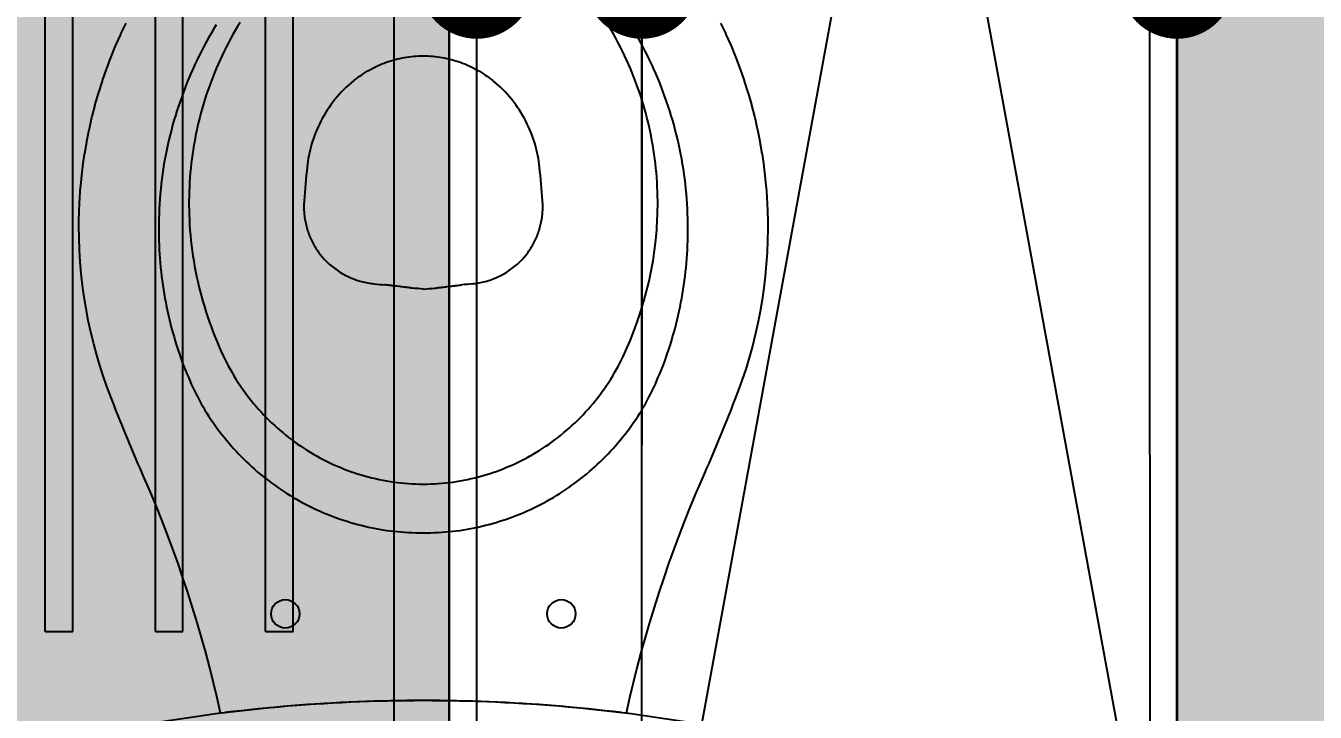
# Model space of a CAD drawing. Header units: metres. Extents: x -41 to 570, y -54 to 184.
# Drawn here: x -15.577 to -14.875, y 47.875 to 48.248 of the extents above; entities that cross this region are included whole.
import ezdxf
from ezdxf.xclip import XClip

# ---------------------------------------------------------------- set-up
doc = ezdxf.new("R2010")
doc.units = ezdxf.units.M
doc.header["$XCLIPFRAME"] = 0
doc.linetypes.add('PUC$0$DASHEDX2', pattern=[1.5, 1, -0.5])
for name, color, linetype in [('4', 2, 'Continuous'), ('ARQ-DIM', 2, 'Continuous'), ('PUC$0$ARQ-ALV ACAB', 4, 'Continuous'), ('PUC$0$ARQ-ALV OSSO', 5, 'Continuous'), ('PUC$0$ARQ-AUX1', 1, 'Continuous'), ('PUC$0$ARQ-HID', 7, 'Continuous'), ('PUC$0$ARQ-PRJ', 7, 'PUC$0$DASHEDX2')]:
    doc.layers.add(name, color=color, linetype=linetype)
doc.layers.add('PUC$0$ARQ-FORRO', color=9, linetype='Continuous', lineweight=5)
doc.styles.add('Adesa', font='ARIALN.TTF')
doc.dimstyles.new('ADESA 1-0050', dxfattribs={"dimtxt": 0.1, "dimasz": 0.1, "dimexe": 0.05, "dimexo": 0.05, "dimgap": 0.03, "dimtad": 1, "dimdec": 1, "dimlfac": 100, "dimzin": 12, "dimtxsty": 'Adesa', "dimblk": 'DOTSMALL', "dimcen": 1, "dimdle": 0.05, "dimclrd": 1, "dimclre": 1, "dimclrt": 256, "dimazin": 3, "dimtm": 1e-09, "dimtfac": 1, "dimtdec": 1, "dimtmove": 1, "dimatfit": 0, "dimldrblk": 'DOTSMALL', "dimfxl": 0.8, "dimtvp": 2, "dimtolj": 1, "dimtzin": 0, "dimarcsym": 0})

# ---------------------------------------------------------------- blocks, each defined once
blk = doc.blocks.new('PUC$0$ARQ-HID-BACIA CX')
for points in [[(-0.16803, -0.10791), (-0.16857, -0.10344), (-0.16909, -0.09896), (-0.16958, -0.09448), (-0.17005, -0.09), (-0.1705, -0.08551), (-0.17092, -0.08102), (-0.17132, -0.07653), (-0.1717, -0.07204), (-0.17206, -0.06755), (-0.17239, -0.06305), (-0.1727, -0.05856), (-0.17299, -0.05406), (-0.17325, -0.04956), (-0.17349, -0.04506), (-0.17371, -0.04055), (-0.17391, -0.03605), (-0.17408, -0.03155), (-0.17423, -0.02704), (-0.17436, -0.02254), (-0.17446, -0.01803), (-0.17453, -0.01352), (-0.17458, -0.00901), (-0.17462, -0.00451), (-0.17464, 0), (-0.17462, 0.00451), (-0.17458, 0.00901), (-0.17453, 0.01352), (-0.17446, 0.01803), (-0.17436, 0.02254), (-0.17423, 0.02704), (-0.17408, 0.03155), (-0.17391, 0.03605), (-0.17371, 0.04055), (-0.17349, 0.04506), (-0.17325, 0.04956), (-0.17299, 0.05406), (-0.1727, 0.05856), (-0.17239, 0.06305), (-0.17206, 0.06755), (-0.1717, 0.07204), (-0.17132, 0.07653), (-0.17092, 0.08102), (-0.1705, 0.08551), (-0.17005, 0.09), (-0.16958, 0.09448), (-0.16909, 0.09896), (-0.16857, 0.10344), (-0.16803, 0.10791)], [(-0.54242, 0.1128), (-0.5401, 0.11421), (-0.53775, 0.11558), (-0.5354, 0.11692), (-0.53302, 0.11824), (-0.53063, 0.11952), (-0.52822, 0.12077), (-0.5258, 0.122), (-0.52336, 0.12319), (-0.52091, 0.12435), (-0.51844, 0.12547), (-0.51596, 0.12657), (-0.51346, 0.12763), (-0.51095, 0.12867), (-0.50843, 0.12967), (-0.50589, 0.13064), (-0.50334, 0.13157), (-0.50078, 0.13247), (-0.49821, 0.13334), (-0.49563, 0.13418), (-0.49304, 0.13498), (-0.49043, 0.13575), (-0.48782, 0.13649), (-0.4852, 0.13719), (-0.48257, 0.13786), (-0.47993, 0.13849), (-0.47728, 0.1391), (-0.47463, 0.13967), (-0.47197, 0.14021), (-0.4693, 0.14071), (-0.46663, 0.14119), (-0.46395, 0.14162), (-0.46126, 0.14202), (-0.45857, 0.14238), (-0.45588, 0.1427), (-0.45318, 0.14297), (-0.45047, 0.14321), (-0.44777, 0.14341), (-0.44506, 0.14359), (-0.44235, 0.14375), (-0.43964, 0.14389), (-0.43693, 0.14403), (-0.43451, 0.14406), (-0.4321, 0.14408), (-0.42969, 0.14408), (-0.42728, 0.14405), (-0.42487, 0.14399), (-0.42246, 0.1439), (-0.42005, 0.14378), (-0.41764, 0.14364), (-0.41523, 0.14347), (-0.41283, 0.14327), (-0.41042, 0.14304), (-0.40803, 0.14279), (-0.40563, 0.14251), (-0.40324, 0.1422), (-0.40085, 0.14186), (-0.39846, 0.1415), (-0.39608, 0.14111), (-0.3937, 0.14069), (-0.39133, 0.14025), (-0.38897, 0.13978), (-0.38661, 0.13928), (-0.38425, 0.13876), (-0.3819, 0.13821), (-0.37956, 0.13763), (-0.37722, 0.13702), (-0.37489, 0.13639), (-0.37257, 0.13573), (-0.37026, 0.13505), (-0.36795, 0.13434), (-0.36565, 0.13361), (-0.36336, 0.13284), (-0.36109, 0.13205), (-0.35882, 0.13123), (-0.35656, 0.13038), (-0.3543, 0.12953), (-0.35246, 0.12874), (-0.35062, 0.12794), (-0.34878, 0.12713), (-0.34695, 0.12631), (-0.34512, 0.12547), (-0.34331, 0.12462), (-0.34151, 0.12374), (-0.33972, 0.12283), (-0.33794, 0.12189), (-0.33619, 0.12092), (-0.33445, 0.11992), (-0.33272, 0.11889), (-0.33102, 0.11783), (-0.32933, 0.11675), (-0.32765, 0.11564), (-0.32599, 0.11451), (-0.32435, 0.11335), (-0.32273, 0.11217), (-0.32112, 0.11097), (-0.31952, 0.10975), (-0.31795, 0.10851), (-0.31639, 0.10724), (-0.31485, 0.10595), (-0.31333, 0.10464), (-0.31183, 0.10331), (-0.31035, 0.10196), (-0.30888, 0.10058), (-0.30744, 0.09918), (-0.30602, 0.09777), (-0.30462, 0.09633), (-0.30324, 0.09487), (-0.30188, 0.09339), (-0.30055, 0.09189), (-0.29923, 0.09038), (-0.29794, 0.08884), (-0.29667, 0.08729), (-0.29542, 0.08572), (-0.29419, 0.08413), (-0.29299, 0.08252), (-0.29181, 0.08089), (-0.29065, 0.07925), (-0.28952, 0.07759), (-0.28841, 0.07592), (-0.28733, 0.07423), (-0.28627, 0.07252), (-0.28523, 0.0708), (-0.28423, 0.06907), (-0.28324, 0.06732), (-0.28228, 0.06555), (-0.28135, 0.06378), (-0.28044, 0.06199), (-0.27956, 0.06018), (-0.2787, 0.05837), (-0.27787, 0.05654), (-0.27707, 0.0547), (-0.27629, 0.05285), (-0.27554, 0.05098), (-0.27482, 0.04911), (-0.27413, 0.04723), (-0.27346, 0.04533), (-0.27282, 0.04343), (-0.27221, 0.04152), (-0.27163, 0.0396), (-0.27107, 0.03767), (-0.27054, 0.03573), (-0.27003, 0.03379), (-0.26955, 0.03184), (-0.2691, 0.02988), (-0.26868, 0.02792), (-0.26828, 0.02595), (-0.26792, 0.02398), (-0.26759, 0.02199), (-0.26729, 0.02001), (-0.26702, 0.01802), (-0.2668, 0.01603), (-0.2666, 0.01403), (-0.26644, 0.01203), (-0.2663, 0.01003), (-0.26619, 0.00802), (-0.26609, 0.00602), (-0.26601, 0.00401), (-0.26593, 0.00201), (-0.26586, 0), (-0.26593, -0.00201), (-0.26601, -0.00401), (-0.26609, -0.00602), (-0.26619, -0.00802), (-0.2663, -0.01003), (-0.26644, -0.01203), (-0.2666, -0.01403), (-0.2668, -0.01603), (-0.26702, -0.01802), (-0.26729, -0.02001), (-0.26759, -0.02199), (-0.26792, -0.02398), (-0.26828, -0.02595), (-0.26868, -0.02792), (-0.2691, -0.02988), (-0.26955, -0.03184), (-0.27003, -0.03379), (-0.27054, -0.03573), (-0.27107, -0.03767), (-0.27163, -0.0396), (-0.27221, -0.04152), (-0.27282, -0.04343), (-0.27346, -0.04533), (-0.27413, -0.04723), (-0.27482, -0.04911), (-0.27554, -0.05098), (-0.27629, -0.05285), (-0.27707, -0.0547), (-0.27787, -0.05654), (-0.2787, -0.05837), (-0.27956, -0.06018), (-0.28044, -0.06199), (-0.28135, -0.06378), (-0.28228, -0.06555), (-0.28324, -0.06732), (-0.28423, -0.06907), (-0.28523, -0.0708), (-0.28627, -0.07252), (-0.28733, -0.07423), (-0.28841, -0.07592), (-0.28952, -0.07759), (-0.29065, -0.07925), (-0.29181, -0.08089), (-0.29299, -0.08252), (-0.29419, -0.08413), (-0.29542, -0.08572), (-0.29667, -0.08729), (-0.29794, -0.08884), (-0.29923, -0.09038), (-0.30055, -0.09189), (-0.30188, -0.09339), (-0.30324, -0.09487), (-0.30462, -0.09633), (-0.30602, -0.09777), (-0.30744, -0.09918), (-0.30888, -0.10058), (-0.31035, -0.10196), (-0.31183, -0.10331), (-0.31333, -0.10464), (-0.31485, -0.10595), (-0.31639, -0.10724), (-0.31795, -0.10851), (-0.31952, -0.10975), (-0.32112, -0.11097), (-0.32273, -0.11217), (-0.32435, -0.11335), (-0.32599, -0.11451), (-0.32765, -0.11564), (-0.32933, -0.11675), (-0.33102, -0.11783), (-0.33272, -0.11889), (-0.33445, -0.11992), (-0.33619, -0.12092), (-0.33794, -0.12189), (-0.33972, -0.12283), (-0.34151, -0.12374), (-0.34331, -0.12462), (-0.34512, -0.12547), (-0.34695, -0.12631), (-0.34878, -0.12713), (-0.35062, -0.12794), (-0.35246, -0.12874), (-0.3543, -0.12953), (-0.35656, -0.13038), (-0.35882, -0.13123), (-0.36109, -0.13205), (-0.36336, -0.13284), (-0.36565, -0.13361), (-0.36795, -0.13434), (-0.37026, -0.13505), (-0.37257, -0.13573), (-0.37489, -0.13639), (-0.37722, -0.13702), (-0.37956, -0.13763), (-0.3819, -0.13821), (-0.38425, -0.13876), (-0.38661, -0.13928), (-0.38897, -0.13978), (-0.39133, -0.14025), (-0.3937, -0.14069), (-0.39608, -0.14111), (-0.39846, -0.1415), (-0.40085, -0.14186), (-0.40324, -0.1422), (-0.40563, -0.14251), (-0.40803, -0.14279), (-0.41042, -0.14304), (-0.41283, -0.14327), (-0.41523, -0.14347), (-0.41764, -0.14364), (-0.42005, -0.14378), (-0.42246, -0.1439), (-0.42487, -0.14399), (-0.42728, -0.14405), (-0.42969, -0.14408), (-0.4321, -0.14408), (-0.43451, -0.14406), (-0.43693, -0.14403), (-0.43964, -0.14389), (-0.44235, -0.14375), (-0.44506, -0.14359), (-0.44777, -0.14341), (-0.45047, -0.14321), (-0.45318, -0.14297), (-0.45588, -0.1427), (-0.45857, -0.14238), (-0.46126, -0.14202), (-0.46395, -0.14162), (-0.46663, -0.14119), (-0.4693, -0.14071), (-0.47197, -0.14021), (-0.47463, -0.13967), (-0.47728, -0.1391), (-0.47993, -0.13849), (-0.48257, -0.13786), (-0.4852, -0.13719), (-0.48782, -0.13649), (-0.49043, -0.13575), (-0.49304, -0.13498), (-0.49563, -0.13418), (-0.49821, -0.13334), (-0.50078, -0.13247), (-0.50334, -0.13157), (-0.50589, -0.13064), (-0.50843, -0.12967), (-0.51095, -0.12867), (-0.51346, -0.12763), (-0.51596, -0.12657), (-0.51844, -0.12547), (-0.52091, -0.12435), (-0.52336, -0.12319), (-0.5258, -0.122), (-0.52822, -0.12077), (-0.53063, -0.11952), (-0.53302, -0.11824), (-0.5354, -0.11692), (-0.53775, -0.11558), (-0.5401, -0.11421), (-0.54242, -0.1128)], [(-0.54385, 0.09978), (-0.54165, 0.10112), (-0.53943, 0.10242), (-0.53719, 0.10369), (-0.53493, 0.10493), (-0.53266, 0.10615), (-0.53038, 0.10732), (-0.52808, 0.10847), (-0.52576, 0.10959), (-0.52343, 0.11067), (-0.52108, 0.11172), (-0.51872, 0.11274), (-0.51635, 0.11372), (-0.51397, 0.11467), (-0.51157, 0.11559), (-0.50917, 0.11648), (-0.50675, 0.11733), (-0.50432, 0.11815), (-0.50188, 0.11893), (-0.49943, 0.11968), (-0.49697, 0.1204), (-0.49451, 0.12109), (-0.49203, 0.12174), (-0.48955, 0.12235), (-0.48706, 0.12293), (-0.48456, 0.12348), (-0.48206, 0.12399), (-0.47955, 0.12447), (-0.47704, 0.12492), (-0.47452, 0.12533), (-0.472, 0.12571), (-0.46947, 0.12605), (-0.46694, 0.12636), (-0.46441, 0.12663), (-0.46187, 0.12687), (-0.45934, 0.12707), (-0.4568, 0.12725), (-0.45426, 0.12738), (-0.45172, 0.12749), (-0.44918, 0.12756), (-0.44664, 0.12759), (-0.44411, 0.12759), (-0.44157, 0.12756), (-0.43904, 0.12749), (-0.4365, 0.12739), (-0.43356, 0.12724), (-0.43075, 0.12704), (-0.42795, 0.12681), (-0.42515, 0.12654), (-0.42234, 0.12622), (-0.41954, 0.12586), (-0.41675, 0.12546), (-0.41396, 0.12502), (-0.41117, 0.12454), (-0.40838, 0.12402), (-0.40561, 0.12346), (-0.40283, 0.12285), (-0.40007, 0.12221), (-0.39731, 0.12152), (-0.39456, 0.1208), (-0.39182, 0.12003), (-0.38908, 0.11922), (-0.38636, 0.11838), (-0.38364, 0.11749), (-0.38094, 0.11656), (-0.37824, 0.1156), (-0.37556, 0.11459), (-0.37289, 0.11354), (-0.37023, 0.11246), (-0.36759, 0.11133), (-0.36496, 0.11017), (-0.36234, 0.10897), (-0.36048, 0.10807), (-0.35863, 0.10713), (-0.3568, 0.10617), (-0.35499, 0.10518), (-0.35319, 0.10416), (-0.35142, 0.10311), (-0.34966, 0.10203), (-0.34792, 0.10092), (-0.34621, 0.09978), (-0.34451, 0.09862), (-0.34284, 0.09743), (-0.34118, 0.09621), (-0.33955, 0.09496), (-0.33794, 0.09369), (-0.33635, 0.09239), (-0.33479, 0.09107), (-0.33324, 0.08972), (-0.33173, 0.08834), (-0.33023, 0.08694), (-0.32876, 0.08552), (-0.32732, 0.08408), (-0.32589, 0.08261), (-0.3245, 0.08112), (-0.32313, 0.0796), (-0.32179, 0.07807), (-0.32047, 0.07651), (-0.31918, 0.07493), (-0.31792, 0.07333), (-0.31668, 0.07172), (-0.31547, 0.07008), (-0.31429, 0.06842), (-0.31314, 0.06674), (-0.31201, 0.06505), (-0.31092, 0.06334), (-0.30985, 0.06161), (-0.30881, 0.05986), (-0.3078, 0.0581), (-0.30683, 0.05632), (-0.30588, 0.05453), (-0.30496, 0.05272), (-0.30407, 0.05089), (-0.30322, 0.04906), (-0.30239, 0.0472), (-0.3016, 0.04534), (-0.30083, 0.04346), (-0.3001, 0.04157), (-0.2994, 0.03967), (-0.29874, 0.03776), (-0.2981, 0.03583), (-0.2975, 0.0339), (-0.29693, 0.03196), (-0.2964, 0.03001), (-0.29589, 0.02805), (-0.29542, 0.02608), (-0.29499, 0.0241), (-0.29459, 0.02212), (-0.29422, 0.02013), (-0.29389, 0.01813), (-0.29359, 0.01613), (-0.29332, 0.01413), (-0.29309, 0.01212), (-0.2929, 0.0101), (-0.29274, 0.00808), (-0.29261, 0.00607), (-0.29252, 0.00404), (-0.29247, 0.00202), (-0.29245, 0), (-0.29247, -0.00202), (-0.29252, -0.00404), (-0.29261, -0.00607), (-0.29274, -0.00808), (-0.2929, -0.0101), (-0.29309, -0.01212), (-0.29332, -0.01413), (-0.29359, -0.01613), (-0.29389, -0.01813), (-0.29422, -0.02013), (-0.29459, -0.02212), (-0.29499, -0.0241), (-0.29542, -0.02608), (-0.29589, -0.02805), (-0.2964, -0.03001), (-0.29693, -0.03196), (-0.2975, -0.0339), (-0.2981, -0.03583), (-0.29874, -0.03776), (-0.2994, -0.03967), (-0.3001, -0.04157), (-0.30083, -0.04346), (-0.3016, -0.04534), (-0.30239, -0.0472), (-0.30322, -0.04906), (-0.30407, -0.05089), (-0.30496, -0.05272), (-0.30588, -0.05453), (-0.30683, -0.05632), (-0.3078, -0.0581), (-0.30881, -0.05986), (-0.30985, -0.06161), (-0.31092, -0.06334), (-0.31201, -0.06505), (-0.31314, -0.06674), (-0.31429, -0.06842), (-0.31547, -0.07008), (-0.31668, -0.07172), (-0.31792, -0.07333), (-0.31918, -0.07493), (-0.32047, -0.07651), (-0.32179, -0.07807), (-0.32313, -0.0796), (-0.3245, -0.08112), (-0.32589, -0.08261), (-0.32732, -0.08408), (-0.32876, -0.08552), (-0.33023, -0.08694), (-0.33173, -0.08834), (-0.33324, -0.08972), (-0.33479, -0.09107), (-0.33635, -0.09239), (-0.33794, -0.09369), (-0.33955, -0.09496), (-0.34118, -0.09621), (-0.34284, -0.09743), (-0.34451, -0.09862), (-0.34621, -0.09978), (-0.34792, -0.10092), (-0.34966, -0.10203), (-0.35142, -0.10311), (-0.35319, -0.10416), (-0.35499, -0.10518), (-0.3568, -0.10617), (-0.35863, -0.10713), (-0.36048, -0.10807), (-0.36234, -0.10897), (-0.36513, -0.11024), (-0.3704, -0.11253), (-0.37573, -0.11465), (-0.3811, -0.11662), (-0.38652, -0.11843), (-0.39198, -0.12008), (-0.39747, -0.12156), (-0.40299, -0.12289), (-0.40854, -0.12405), (-0.4141, -0.12505), (-0.41969, -0.12588), (-0.42529, -0.12655), (-0.43089, -0.12705), (-0.4365, -0.12739), (-0.43904, -0.12749), (-0.44157, -0.12756), (-0.44411, -0.12759), (-0.44664, -0.12759), (-0.44918, -0.12756), (-0.45172, -0.12749), (-0.45426, -0.12738), (-0.4568, -0.12725), (-0.45934, -0.12707), (-0.46187, -0.12687), (-0.46441, -0.12663), (-0.46694, -0.12636), (-0.46947, -0.12605), (-0.472, -0.12571), (-0.47452, -0.12533), (-0.47704, -0.12492), (-0.47955, -0.12447), (-0.48206, -0.12399), (-0.48456, -0.12348), (-0.48706, -0.12293), (-0.48955, -0.12235), (-0.49203, -0.12174), (-0.49451, -0.12109), (-0.49697, -0.1204), (-0.49943, -0.11968), (-0.50188, -0.11893), (-0.50432, -0.11815), (-0.50675, -0.11733), (-0.50917, -0.11648), (-0.51157, -0.11559), (-0.51397, -0.11467), (-0.51635, -0.11372), (-0.51872, -0.11274), (-0.52108, -0.11172), (-0.52343, -0.11067), (-0.52576, -0.10959), (-0.52808, -0.10847), (-0.53038, -0.10732), (-0.53266, -0.10615), (-0.53493, -0.10493), (-0.53719, -0.10369), (-0.53943, -0.10242), (-0.54165, -0.10112), (-0.54385, -0.09978)], [(-0.5122, 0.03778), (-0.51298, 0.03678), (-0.51373, 0.03579), (-0.51446, 0.03478), (-0.51517, 0.03375), (-0.51587, 0.0327), (-0.51654, 0.03164), (-0.5172, 0.03055), (-0.51784, 0.02946), (-0.51845, 0.02834), (-0.51905, 0.02721), (-0.51962, 0.02606), (-0.52017, 0.02491), (-0.52069, 0.02373), (-0.52119, 0.02255), (-0.52167, 0.02135), (-0.52211, 0.02015), (-0.52254, 0.01893), (-0.52293, 0.01771), (-0.5233, 0.01647), (-0.52365, 0.01523), (-0.52396, 0.01399), (-0.52425, 0.01274), (-0.52452, 0.01148), (-0.52475, 0.01022), (-0.52496, 0.00895), (-0.52514, 0.00769), (-0.52529, 0.00642), (-0.52541, 0.00515), (-0.52551, 0.00387), (-0.52558, 0.0026), (-0.52562, 0.00132), (-0.52564, 0), (-0.52562, -0.00132), (-0.52558, -0.0026), (-0.52551, -0.00387), (-0.52541, -0.00515), (-0.52529, -0.00642), (-0.52514, -0.00769), (-0.52496, -0.00895), (-0.52475, -0.01022), (-0.52452, -0.01148), (-0.52425, -0.01274), (-0.52396, -0.01399), (-0.52365, -0.01523), (-0.5233, -0.01647), (-0.52293, -0.01771), (-0.52254, -0.01893), (-0.52211, -0.02015), (-0.52167, -0.02135), (-0.52119, -0.02255), (-0.52069, -0.02373), (-0.52017, -0.02491), (-0.51962, -0.02606), (-0.51905, -0.02721), (-0.51845, -0.02834), (-0.51784, -0.02946), (-0.5172, -0.03055), (-0.51654, -0.03164), (-0.51587, -0.0327), (-0.51517, -0.03375), (-0.51446, -0.03478), (-0.51373, -0.03579), (-0.51298, -0.03678), (-0.5122, -0.03778)]]:
    blk.add_lwpolyline(points)
at = {"ltscale": 0.000466036}
blk.add_lwpolyline([(-0.16053, -0.15692, -0.044623), (-0.17457, 0, -0.044623), (-0.16053, 0.15692)], format="xyb", dxfattribs=at)
for points in [[(-0.16776, 0.11042), (-0.17602, 0.11228), (-0.1842, 0.11422), (-0.19248, 0.1163), (-0.2008, 0.11849), (-0.20903, 0.12077), (-0.21715, 0.12313), (-0.22532, 0.12562), (-0.23351, 0.12822), (-0.24148, 0.13086), (-0.24931, 0.13356), (-0.25707, 0.13635), (-0.26479, 0.13922), (-0.27251, 0.14221), (-0.28026, 0.14532), (-0.28804, 0.14857), (-0.29584, 0.15194, 0.011149), (-0.33812, 0.16943), (-0.34416, 0.17175), (-0.35027, 0.17392), (-0.35642, 0.17593), (-0.36262, 0.17778), (-0.36886, 0.17948), (-0.37514, 0.18101), (-0.38146, 0.18239), (-0.38782, 0.1836), (-0.3942, 0.18465), (-0.40061, 0.18554), (-0.40704, 0.18627), (-0.4135, 0.18683), (-0.41997, 0.18723), (-0.42645, 0.18746), (-0.43294, 0.18753), (-0.43806, 0.18747), (-0.43843, 0.18746), (-0.44165, 0.18736), (-0.44488, 0.18723), (-0.44526, 0.18721), (-0.4517, 0.1868), (-0.45207, 0.18677), (-0.45528, 0.1865), (-0.4585, 0.18619), (-0.45888, 0.18615), (-0.46528, 0.1854), (-0.46566, 0.18535), (-0.47204, 0.18442), (-0.47243, 0.18436), (-0.47878, 0.18326), (-0.47915, 0.18319), (-0.48548, 0.18191), (-0.48586, 0.18183), (-0.49214, 0.18039), (-0.49251, 0.1803), (-0.49875, 0.17869), (-0.49913, 0.17858), (-0.50533, 0.1768), (-0.5057, 0.17669), (-0.51184, 0.17475), (-0.51221, 0.17462), (-0.5183, 0.17251), (-0.51866, 0.17238), (-0.5247, 0.1701), (-0.52506, 0.16996), (-0.53103, 0.16752), (-0.53138, 0.16737), (-0.5373, 0.16477), (-0.53764, 0.16461), (-0.54348, 0.16185)], [(-0.54348, -0.16185), (-0.53764, -0.16461), (-0.5373, -0.16477), (-0.53138, -0.16737), (-0.53103, -0.16752), (-0.52506, -0.16996), (-0.5247, -0.1701), (-0.51866, -0.17238), (-0.5183, -0.17251), (-0.51221, -0.17462), (-0.51184, -0.17475), (-0.5057, -0.17669), (-0.50533, -0.1768), (-0.49913, -0.17858), (-0.49875, -0.17869), (-0.49251, -0.1803), (-0.49214, -0.18039), (-0.48586, -0.18183), (-0.48548, -0.18191), (-0.47915, -0.18319), (-0.47878, -0.18326), (-0.47243, -0.18436), (-0.47204, -0.18442), (-0.46566, -0.18535), (-0.46528, -0.1854), (-0.45888, -0.18615), (-0.4585, -0.18619), (-0.45528, -0.1865), (-0.45207, -0.18677), (-0.4517, -0.1868), (-0.44526, -0.18721), (-0.44488, -0.18723), (-0.44165, -0.18736), (-0.43843, -0.18746), (-0.43806, -0.18747), (-0.43155, -0.18753), (-0.42506, -0.18742), (-0.41858, -0.18716), (-0.41211, -0.18672), (-0.40566, -0.18612), (-0.39923, -0.18536), (-0.39282, -0.18444), (-0.38645, -0.18335), (-0.3801, -0.18211), (-0.37379, -0.1807), (-0.36751, -0.17913), (-0.36128, -0.1774), (-0.35509, -0.17551), (-0.34895, -0.17347), (-0.34286, -0.17126), (-0.33812, -0.16942, 0.011149), (-0.29584, -0.15194), (-0.28804, -0.14857), (-0.28026, -0.14532), (-0.27251, -0.14221), (-0.26479, -0.13922), (-0.25707, -0.13635), (-0.24931, -0.13356), (-0.24148, -0.13086), (-0.23351, -0.12822), (-0.22532, -0.12562), (-0.21715, -0.12313), (-0.20903, -0.12077), (-0.2008, -0.11849), (-0.19248, -0.1163), (-0.1842, -0.11422), (-0.17602, -0.11228), (-0.16776, -0.11042)], [(-0.5122, 0.03777), (-0.51097, 0.03926), (-0.50976, 0.04065), (-0.50852, 0.042), (-0.50724, 0.04331), (-0.50593, 0.04458), (-0.50459, 0.04581), (-0.50323, 0.047), (-0.50184, 0.04815), (-0.50042, 0.04926), (-0.49898, 0.05033), (-0.49753, 0.05135), (-0.49605, 0.05233), (-0.49455, 0.05328), (-0.49304, 0.05417), (-0.49152, 0.05503), (-0.48999, 0.05584), (-0.48844, 0.05661), (-0.48689, 0.05734), (-0.48534, 0.05802), (-0.48377, 0.05866), (-0.48221, 0.05926), (-0.48064, 0.05982), (-0.47908, 0.06034), (-0.47751, 0.06082), (-0.47595, 0.06126), (-0.47439, 0.06166), (-0.47283, 0.06202), (-0.47128, 0.06234), (-0.46974, 0.06262), (-0.4682, 0.06287), (-0.46667, 0.06309), (-0.46513, 0.06327, -0.008966), (-0.44664, 0.06489, -0.016113), (-0.44358, 0.06501), (-0.4426, 0.065), (-0.44175, 0.06498), (-0.44091, 0.06494), (-0.44008, 0.06488), (-0.43925, 0.06481), (-0.43843, 0.06472), (-0.43762, 0.06461), (-0.43681, 0.06449), (-0.43601, 0.06436), (-0.43521, 0.06421), (-0.43441, 0.06404), (-0.43363, 0.06386), (-0.43284, 0.06367), (-0.43207, 0.06346), (-0.43129, 0.06323), (-0.43052, 0.063), (-0.42976, 0.06274), (-0.429, 0.06247), (-0.42824, 0.06219), (-0.42749, 0.06189), (-0.42674, 0.06157), (-0.426, 0.06124), (-0.42525, 0.0609), (-0.42452, 0.06054), (-0.42378, 0.06016), (-0.42305, 0.05976), (-0.42232, 0.05935), (-0.42159, 0.05892), (-0.42087, 0.05847), (-0.42015, 0.058), (-0.41943, 0.05751), (-0.4187, 0.057), (-0.41736, 0.05598), (-0.41604, 0.0549), (-0.41475, 0.05374), (-0.4135, 0.05252), (-0.41228, 0.05123), (-0.41111, 0.04987), (-0.40999, 0.04845), (-0.40892, 0.04698), (-0.40791, 0.04545), (-0.40696, 0.04387), (-0.40608, 0.04225), (-0.40527, 0.04059), (-0.40489, 0.03975), (-0.40453, 0.0389), (-0.40419, 0.03804), (-0.40387, 0.03718), (-0.40357, 0.03631), (-0.40328, 0.03544), (-0.40302, 0.03457), (-0.40277, 0.0337), (-0.40254, 0.03282), (-0.40234, 0.03195), (-0.40215, 0.03107), (-0.40198, 0.0302), (-0.40183, 0.02933), (-0.4017, 0.02846), (-0.40159, 0.0276), (-0.40149, 0.02671, -0.000598), (-0.40092, 0.02094)], [(-0.39861, 0, 0.006359), (-0.39916, 0.00607), (-0.39919, 0.00636), (-0.39922, 0.00664), (-0.39928, 0.00718), (-0.39931, 0.00746), (-0.39934, 0.00773), (-0.39941, 0.00829), (-0.39944, 0.00857), (-0.3995, 0.00912), (-0.39954, 0.0094), (-0.3996, 0.00997), (-0.39964, 0.01025), (-0.39971, 0.01083), (-0.39982, 0.01169), (-0.39989, 0.01228), (-0.39997, 0.01288), (-0.40016, 0.01436), (-0.40028, 0.01536), (-0.40035, 0.01588), (-0.40041, 0.01639), (-0.40047, 0.01691), (-0.40053, 0.0174), (-0.40059, 0.01789), (-0.40065, 0.01839), (-0.4007, 0.01889), (-0.40076, 0.01939), (-0.40081, 0.0199), (-0.40087, 0.02042), (-0.40092, 0.02094)], [(-0.39861, 0, -0.006359), (-0.39916, -0.00607), (-0.39919, -0.00636), (-0.39922, -0.00664), (-0.39928, -0.00718), (-0.39931, -0.00746), (-0.39934, -0.00773), (-0.39941, -0.00829), (-0.39944, -0.00857), (-0.3995, -0.00912), (-0.39954, -0.0094), (-0.3996, -0.00997), (-0.39964, -0.01025), (-0.39971, -0.01083), (-0.39982, -0.01169), (-0.39989, -0.01228), (-0.39997, -0.01288), (-0.40016, -0.01436), (-0.40028, -0.01536), (-0.40035, -0.01588), (-0.40041, -0.01639), (-0.40047, -0.01691), (-0.40053, -0.0174), (-0.40059, -0.01789), (-0.40065, -0.01839), (-0.4007, -0.01889), (-0.40076, -0.01939), (-0.40081, -0.0199), (-0.40087, -0.02042), (-0.40092, -0.02094)], [(-0.40149, -0.02671, 0.000598), (-0.40092, -0.02094)], [(-0.40149, -0.02671), (-0.40159, -0.0276), (-0.4017, -0.02846), (-0.40183, -0.02933), (-0.40198, -0.0302), (-0.40215, -0.03107), (-0.40234, -0.03195), (-0.40254, -0.03282), (-0.40277, -0.0337), (-0.40302, -0.03457), (-0.40328, -0.03544), (-0.40357, -0.03631), (-0.40387, -0.03718), (-0.40419, -0.03804), (-0.40453, -0.0389), (-0.40489, -0.03975), (-0.40527, -0.04059), (-0.40608, -0.04225), (-0.40696, -0.04387), (-0.40791, -0.04545), (-0.40892, -0.04698), (-0.40999, -0.04845), (-0.41111, -0.04987), (-0.41228, -0.05123), (-0.4135, -0.05252), (-0.41475, -0.05374), (-0.41604, -0.0549), (-0.41736, -0.05598), (-0.4187, -0.057), (-0.41943, -0.05751), (-0.42015, -0.058), (-0.42087, -0.05847), (-0.42159, -0.05892), (-0.42232, -0.05935), (-0.42305, -0.05976), (-0.42378, -0.06016), (-0.42452, -0.06054), (-0.42525, -0.0609), (-0.426, -0.06124), (-0.42674, -0.06157), (-0.42749, -0.06189), (-0.42824, -0.06219), (-0.429, -0.06247), (-0.42976, -0.06274), (-0.43052, -0.063), (-0.43129, -0.06323), (-0.43207, -0.06346), (-0.43284, -0.06367), (-0.43363, -0.06386), (-0.43441, -0.06404), (-0.43521, -0.06421), (-0.43601, -0.06436), (-0.43681, -0.06449), (-0.43762, -0.06461), (-0.43843, -0.06472), (-0.43925, -0.06481), (-0.44008, -0.06488), (-0.44091, -0.06494), (-0.44175, -0.06498), (-0.4426, -0.065), (-0.44358, -0.06501, -0.016113), (-0.44664, -0.06489, -0.008966), (-0.46513, -0.06327), (-0.46667, -0.06309), (-0.4682, -0.06287), (-0.46974, -0.06262), (-0.47128, -0.06234), (-0.47283, -0.06202), (-0.47439, -0.06166), (-0.47595, -0.06126), (-0.47751, -0.06082), (-0.47908, -0.06034), (-0.48064, -0.05982), (-0.48221, -0.05926), (-0.48377, -0.05866), (-0.48534, -0.05802), (-0.48689, -0.05734), (-0.48844, -0.05661), (-0.48999, -0.05584), (-0.49152, -0.05503), (-0.49304, -0.05417), (-0.49455, -0.05328), (-0.49605, -0.05233), (-0.49753, -0.05135), (-0.49898, -0.05033), (-0.50042, -0.04926), (-0.50184, -0.04815), (-0.50323, -0.047), (-0.50459, -0.04581), (-0.50593, -0.04458), (-0.50724, -0.04331), (-0.50852, -0.042), (-0.50976, -0.04065), (-0.51097, -0.03926), (-0.5122, -0.03777)]]:
    blk.add_lwpolyline(points, format="xyb")
for points in [[(-0.21411, 0.07516, 1), (-0.22955, 0.07516, 1)], [(-0.21411, -0.07516, 1), (-0.22955, -0.07516, 1)]]:
    blk.add_lwpolyline(points, format="xyb", close=True)
at = {"ltscale": 0.0005513}
blk.add_lwpolyline([(-0.39861, 0), (-0.3985, 0)], dxfattribs=at)
blk = doc.blocks.new('PUC$0$pl apto tipo 2 puc')
at = {"layer": 'PUC$0$ARQ-ALV ACAB'}
blk.add_lwpolyline([(-14.97382, -1.05414), (-14.97354, -2.29387), (-17.09368, -2.29394)], dxfattribs=at)
at = {"layer": 'PUC$0$ARQ-ALV OSSO'}
blk.add_lwpolyline([(-14.95882, -1.03914), (-14.95854, -2.30887), (-17.9097, -2.30887), (-17.90998, -1.0388)], dxfattribs=at)
at = {"layer": 'PUC$0$ARQ-HID', "lineweight": -2, "extrusion": (0, 0, -1), "zscale": -1, "rotation": 269.9999377319893}
blk.add_blockref('PUC$0$ARQ-HID-BACIA CX', (15.36899, -2.2923, 0), dxfattribs=at)
blk = doc.blocks.new('PUC$0$CHUVEIRO ACESSIVEL')
blk.add_line((0, 0.3), (-0.9, 0.3))
at = {"layer": 'PUC$0$ARQ-PRJ'}
for p, q in [((-0.68626, 0.51992), (-0.10625, 0.51992)), ((-0.68626, 0.51992), (-0.68626, 0.50492)), ((-0.68626, 0.50492), (-0.10625, 0.50492)), ((-0.68626, 0.45992), (-0.10625, 0.45992)), ((-0.68626, 0.45992), (-0.68626, 0.44492)), ((-0.68626, 0.44492), (-0.10625, 0.44492)), ((-0.68626, 0.39992), (-0.10625, 0.39992)), ((-0.68626, 0.39992), (-0.68626, 0.38492)), ((-0.68626, 0.38492), (-0.10625, 0.38492))]:
    blk.add_line(p, q, dxfattribs=at)
blk.add_lwpolyline([(-0.63, 0.78), (-0.74626, 0.78), (-0.74626, 0.33), (-0.04625, 0.33), (-0.04625, 0.78), (-0.63, 0.78)], dxfattribs=at)
blk = doc.blocks.new('PUC$0$pl forro pcd 4')
at = {"layer": 'PUC$0$ARQ-FORRO'}
h = blk.add_hatch(color=256, dxfattribs=at)
h.dxf.hatch_style = 1
h.paths.add_polyline_path([(-9.93889, 3.05995), (-7.39884, 3.05995), (-7.39884, 1.49989), (-9.93889, 1.49989)])
blk.add_lwpolyline([(-9.93889, 3.05995), (-7.39884, 3.05995), (-7.39884, 1.49989), (-9.93889, 1.49989)], close=True, dxfattribs=at)
blk = doc.blocks.new('PUC')
at = {"layer": 'PUC$0$ARQ-ALV ACAB', "elevation": 0}
blk.add_lwpolyline([(17.21105, -49.26498), (17.88615, -49.26498), (17.88615, -47.70493), (15.34609, -47.70493), (15.34609, -49.26498)], dxfattribs=at)
at = {"layer": 'PUC$0$ARQ-ALV OSSO'}
blk.add_line((15.33109, -47.68992, 0), (15.33109, -49.27998, 0), dxfattribs=at)
at = {"layer": 'PUC$0$ARQ-ALV OSSO', "elevation": 0}
blk.add_lwpolyline([(15.24114, -47.69025), (15.24114, -49.27998), (14.94999, -49.27998), (14.94999, -47.69025)], close=True, dxfattribs=at)
at = {"layer": 'PUC$0$ARQ-AUX1', "elevation": 0}
for points in [[(15.24114, -47.68992), (14.94999, -49.27998)], [(15.24114, -49.27998), (14.94999, -47.68992)]]:
    blk.add_lwpolyline(points, dxfattribs=at)
at = {"layer": 'PUC$0$ARQ-ALV OSSO', "rotation": 180}
blk.add_blockref('PUC$0$pl apto tipo 2 puc', (-0.00883, -49.99879, 0), dxfattribs=at)
at = {"layer": 'PUC$0$ARQ-FORRO'}
blk.add_blockref('PUC$0$pl forro pcd 4', (25.28498, -50.76487, 0), dxfattribs=at)
at = {"layer": 'PUC$0$ARQ-HID', "rotation": 270}
blk.add_blockref('PUC$0$CHUVEIRO ACESSIVEL', (15.04609, -48.60493, 0), dxfattribs=at)
blk = doc.blocks.new('_DotSmall')
at = {"color": 0, "linetype": 'ByBlock', "const_width": 0.5}
blk.add_lwpolyline([(-0.0625, 0, 1), (0.0625, 0, 1)], format="xyb", close=True, dxfattribs=at)
blk = doc.blocks.new('*D353')
at = {"layer": 'ARQ-DIM', "color": 1, "lineweight": -2, "transparency": 16777216}
for p, q in [((-15.24114, 48.02005), (-15.24114, 48.32265)), ((-14.94975, 48.02006), (-14.94975, 48.32265)), ((-15.29114, 48.27265), (-14.89975, 48.27265))]:
    blk.add_line(p, q, dxfattribs=at)
at = {"layer": 'Defpoints', "color": 0, "transparency": 16777216}
for p in [(-14.94975, 48.27265), (-15.24114, 47.97005, 0), (-14.94975, 47.97006, 0)]:
    blk.add_point(p, dxfattribs=at)
at = {"layer": 'ARQ-DIM', "color": 1, "lineweight": -2, "transparency": 16777216, "xscale": 0.1, "yscale": 0.1, "zscale": 0.1, "rotation": 180}
blk.add_blockref('_DotSmall', (-15.24114, 48.27265), dxfattribs=at)
at = {"layer": 'ARQ-DIM', "color": 1, "lineweight": -2, "transparency": 16777216, "xscale": 0.1, "yscale": 0.1, "zscale": 0.1}
blk.add_blockref('_DotSmall', (-14.94975, 48.27265), dxfattribs=at)
at = {"layer": 'ARQ-DIM', "transparency": 16777216, "insert": (-15.09544, 48.35371), "char_height": 0.1, "attachment_point": 5, "style": 'Adesa'}
blk.add_mtext('\\A1;29', dxfattribs=at)
blk = doc.blocks.new('*D354')
at = {"layer": 'ARQ-DIM', "color": 1, "lineweight": -2, "transparency": 16777216}
for p, q in [((-15.28609, 48.27265), (-15.24227, 48.41871)), ((-15.24227, 48.41871), (-15.12832, 48.41871)), ((-15.33109, 47.93), (-15.33109, 48.32265)), ((-15.24109, 48.02005), (-15.24109, 48.32265)), ((-15.33109, 48.27265), (-15.43109, 48.27265)), ((-15.33109, 48.27265), (-15.24109, 48.27265)), ((-15.33109, 48.27265), (-15.24109, 48.27265)), ((-15.24109, 48.27265), (-15.14109, 48.27265))]:
    blk.add_line(p, q, dxfattribs=at)
at = {"layer": 'Defpoints', "color": 0, "transparency": 16777216}
for p in [(-15.24109, 48.27265), (-15.24109, 47.97005, 0), (-15.33109, 47.88)]:
    blk.add_point(p, dxfattribs=at)
at = {"layer": 'ARQ-DIM', "color": 1, "lineweight": -2, "transparency": 16777216, "xscale": 0.1, "yscale": 0.1, "zscale": 0.1}
blk.add_blockref('_DotSmall', (-15.33109, 48.27265), dxfattribs=at)
at = {"layer": 'ARQ-DIM', "color": 1, "lineweight": -2, "transparency": 16777216, "xscale": 0.1, "yscale": 0.1, "zscale": 0.1, "rotation": 180}
blk.add_blockref('_DotSmall', (-15.24109, 48.27265), dxfattribs=at)
at = {"layer": 'ARQ-DIM', "transparency": 16777216, "insert": (-15.18529, 48.49976), "char_height": 0.1, "attachment_point": 5, "style": 'Adesa'}
blk.add_mtext('\\A1;9', dxfattribs=at)
blk = doc.blocks.new('*D355')
at = {"layer": 'ARQ-DIM', "color": 1, "lineweight": -2, "transparency": 16777216}
for p, q in [((-17.90115, 48.01996), (-17.90115, 48.32265)), ((-15.33109, 48.01996), (-15.33109, 48.32265)), ((-17.95115, 48.27265), (-15.28109, 48.27265))]:
    blk.add_line(p, q, dxfattribs=at)
at = {"layer": 'Defpoints', "color": 0, "transparency": 16777216}
for p in [(-15.33109, 48.27265), (-17.90115, 47.96996), (-15.33109, 47.96996)]:
    blk.add_point(p, dxfattribs=at)
at = {"layer": 'ARQ-DIM', "color": 1, "lineweight": -2, "transparency": 16777216, "xscale": 0.1, "yscale": 0.1, "zscale": 0.1, "rotation": 180}
blk.add_blockref('_DotSmall', (-17.90115, 48.27265), dxfattribs=at)
at = {"layer": 'ARQ-DIM', "color": 1, "lineweight": -2, "transparency": 16777216, "xscale": 0.1, "yscale": 0.1, "zscale": 0.1}
blk.add_blockref('_DotSmall', (-15.33109, 48.27265), dxfattribs=at)
at = {"layer": 'ARQ-DIM', "transparency": 16777216, "insert": (-16.61612, 48.35371), "char_height": 0.1, "attachment_point": 5, "style": 'Adesa'}
blk.add_mtext('\\A1;257', dxfattribs=at)
blk = doc.blocks.new('est-lo-08-6sa-r00')
at = {"layer": '4'}
h = blk.add_hatch(color=8, dxfattribs=at)
h.dxf.hatch_style = 1
h.paths.add_polyline_path([(72.453596, -775.948263), (89.987707, -768.630138), (31.827874, -629.280097), (14.293763, -636.598222)], flags=17)
h.paths.add_polyline_path([(-113.904934, -1069.376461), (37.44213, -1006.209491), (30.123852, -988.675012), (-103.689101, -1044.523858), (-278.930329, -624.648636), (-286.248454, -607.114525), (-286.248475, -607.114534), (-307.05579, -557.260535), (-324.58988, -564.57865)])
h.paths.add_polyline_path([(-3206.956631, -1758.910157), (-3258.953832, -1634.325684), (-3291.25351, -1647.80644), (-3239.256309, -1772.390913)])
h.paths.add_polyline_path([(-2993.189754, -2271.092218), (-3020.151167, -2206.492821), (-3034.916841, -2212.655496), (-3140.452498, -1959.793707), (-3125.686931, -1953.631076), (-3148.796798, -1898.260198), (-3181.096477, -1911.740954), (-3025.489432, -2284.572974)])
h.paths.add_polyline_path([(-2947.092821, -1013.293024), (-2914.793142, -999.812268), (-2953.309588, -907.527473), (-2985.609266, -921.008229)])
h.paths.add_polyline_path([(-2727.356492, -1539.777801), (-2695.056814, -1526.297045), (-2733.573259, -1434.01225), (-2765.872938, -1447.493006)])
h.paths.add_polyline_path([(2122.48851, 465.414809), (2070.491309, 589.999283), (2038.191631, 576.518527), (2090.188832, 451.934053)])
h.paths.add_polyline_path([(2012.331384, 729.349548), (1857.495359, 1100.334221), (1825.19568, 1086.853465), (1852.1572, 1022.254111), (1866.922767, 1028.416743), (1971.687405, 777.4023), (1956.921838, 771.239669), (1980.031705, 715.868792)])
h.paths.add_polyline_path([(2336.253806, -46.763456), (2180.644029, 326.07511), (2148.34435, 312.594354), (2171.454218, 257.223477), (2186.219785, 263.386109), (2291.758175, 10.517772), (2276.992608, 4.355141), (2303.954128, -60.244212)])
h.paths.add_polyline_path([(-385.517235, -426.387329), (-595.433068, 76.567703), (-627.732746, 63.086948), (-600.771226, -1.512406), (-586.005659, 4.650226), (-426.161214, -378.334576), (-440.926781, -384.497208), (-417.816914, -439.868085)])
h.paths.add_polyline_path([(-83.249658, 290.335142), (-592.661728, 77.724364), (-382.747194, -425.227558), (-365.213083, -417.909434), (-567.809492, 67.508377), (-108.231212, 259.320275), (-7.318125, 17.534111), (-242.644353, -80.682824), (-140.96112, -324.314257), (-70.363251, -294.849176), (-77.681376, -277.315065), (-130.745133, -299.462021), (-217.792117, -90.898811), (0, 0), (87.04691, -208.563033), (33.983152, -230.709989), (41.301277, -248.2441), (126.664713, -212.616388), (103.554846, -157.245511), (88.789278, -163.408142), (-71.053705, 219.573157), (-56.288138, 225.735788)])
h.paths.add_polyline_path([(395.505667, -856.765828), (368.544148, -792.166475), (353.77858, -798.329106), (193.165052, -413.501599), (207.93062, -407.338968), (184.820752, -351.968091), (-61.579651, -454.806999), (-28.452664, -534.169213), (-10.918528, -526.85106), (-36.727415, -465.022986), (159.839199, -382.982958), (355.887864, -852.712473), (159.32125, -934.752501), (132.748402, -871.073625), (115.214297, -878.391765), (141.787139, -942.070626), (123.33018, -949.773915), (130.648305, -967.308026)])
h.paths.add_polyline_path([(-2506.849069, -2068.110104), (-2474.549391, -2054.629348), (-2513.065836, -1962.344553), (-2545.365515, -1975.825309)])
h.paths.add_polyline_path([(-2448.754924, -805.304224), (-2411.841008, -789.897642), (-2450.357453, -697.612846), (-2487.27137, -713.019428)])
h.paths.add_polyline_path([(-2277.356152, -1215.972989), (-2240.442235, -1200.566407), (-2278.958681, -1108.281611), (-2315.872597, -1123.688193)])
h.paths.add_polyline_path([(-2180.680405, -1447.606534), (-2143.766489, -1432.199951), (-2182.282934, -1339.915156), (-2219.196851, -1355.321738)])
h.paths.add_polyline_path([(-2008.511897, -1860.11957), (-1971.59798, -1844.712987), (-2010.114425, -1752.428192), (-2047.028342, -1767.834774)])
h.paths.add_polyline_path([(-1950.417031, -597.315415), (-1918.117353, -583.834659), (-1956.633798, -491.549864), (-1988.933477, -505.03062)])
h.paths.add_polyline_path([(-1779.018259, -1007.98418), (-1746.71858, -994.503424), (-1785.235026, -902.218629), (-1817.534704, -915.699385)])
h.paths.add_polyline_path([(-1682.342513, -1239.617725), (-1650.042834, -1226.136969), (-1688.559279, -1133.852174), (-1720.858958, -1147.33293)])
h.paths.add_polyline_path([(-1510.174004, -1652.130761), (-1477.874325, -1638.650005), (-1516.390771, -1546.36521), (-1548.690449, -1559.845966)])
h.paths.add_polyline_path([(-1456.693377, -391.252433), (-1424.393698, -377.771677), (-1462.910144, -285.486882), (-1495.209822, -298.967638)])
h.paths.add_polyline_path([(-1285.294604, -801.921198), (-1252.994926, -788.440442), (-1291.511371, -696.155647), (-1323.811049, -709.636403)])
h.paths.add_polyline_path([(-1188.618858, -1033.554743), (-1156.319179, -1020.073987), (-1194.835625, -927.789192), (-1227.135303, -941.269948)])
h.paths.add_polyline_path([(-1016.450349, -1446.067779), (-984.15067, -1432.587023), (-1022.667116, -1340.302228), (-1054.966794, -1353.782984)])
h.paths.add_polyline_path([(-962.969722, -185.189451), (-930.670043, -171.708695), (-969.186489, -79.4239), (-1001.486167, -92.904656)])
h.paths.add_polyline_path([(-791.570949, -595.858216), (-759.271271, -582.37746), (-797.787716, -490.092665), (-830.087394, -503.573421)])
h.paths.add_polyline_path([(-694.895203, -827.491761), (-662.595524, -814.011005), (-701.11197, -721.72621), (-733.411648, -735.206966)])
h.paths.add_polyline_path([(-522.726694, -1240.004797), (-490.427016, -1226.524041), (-528.943461, -1134.239246), (-561.243139, -1147.720002)])
h.paths.add_polyline_path([(1351.53574, 780.804163), (1383.835419, 794.284919), (1345.318973, 886.569714), (1313.019295, 873.088958)])
h.paths.add_polyline_path([(353.014255, 364.056225), (385.313934, 377.536981), (346.797488, 469.821776), (314.49781, 456.341021)])
h.paths.add_polyline_path([(848.583606, 570.889536), (885.497522, 586.296119), (846.981077, 678.580914), (810.067161, 663.174332)])
h.paths.add_polyline_path([(524.412013, -46.610109), (556.711692, -33.129353), (518.195247, 59.155442), (485.895568, 45.674686)])
h.paths.add_polyline_path([(1019.981364, 160.223202), (1056.895281, 175.629784), (1018.378835, 267.91458), (981.464919, 252.507997)])
h.paths.add_polyline_path([(621.088297, -278.244942), (653.387976, -264.764186), (614.87153, -172.479391), (582.571852, -185.960147)])
h.paths.add_polyline_path([(1116.657648, -71.411631), (1153.571565, -56.005049), (1115.055119, 36.279746), (1078.141203, 20.873164)])
h.paths.add_polyline_path([(1571.272069, 254.319386), (1603.571747, 267.800142), (1565.055302, 360.084937), (1532.755624, 346.604181)])
h.paths.add_polyline_path([(793.256806, -690.757979), (825.556485, -677.277223), (787.040039, -584.992428), (754.740361, -598.473183)])
h.paths.add_polyline_path([(1288.825976, -483.924234), (1325.739893, -468.517652), (1287.223447, -376.232856), (1250.309531, -391.639439)])
h.paths.add_polyline_path([(1791.777927, -274.009167), (1824.077605, -260.528411), (1785.56116, -168.243616), (1753.261481, -181.724371)])
h.paths.add_polyline_path([(-3349.413449, -1508.456443), (-3317.113664, -1494.975643), (-3340.223531, -1439.604766), (-3354.989097, -1445.767396), (-3459.75382, -1194.75275), (-3444.988254, -1188.590119), (-3471.949774, -1123.990766), (-3504.249559, -1137.471566)])
h.paths.add_polyline_path([(-359.658373, -579.215013), (-336.548603, -634.585903), (-321.782404, -628.423035), (-161.169457, -1013.250898), (-175.934676, -1019.413357), (-148.973267, -1084.012692), (-116.674634, -1070.532432), (-327.358782, -565.734293), (-359.65846, -579.215049)])
at = {"layer": '4', "linetype": 'Continuous'}
blk.add_lwpolyline([(-1285.294604, -801.921198), (-1252.994926, -788.440442), (-1291.511371, -696.155647), (-1323.811049, -709.636403), (-1285.294604, -801.921198)], dxfattribs=at)

msp = doc.modelspace()

# ---------------------------------------------------------------- block references
at = {"linetype": 'Continuous'}
ref = msp.add_blockref('est-lo-08-6sa-r00', (0, 50), dxfattribs=dict(at, xscale=0.01, yscale=0.01, zscale=0.01, rotation=337.346050855639))
XClip(ref).set_block_clipping_path([(-3617.8293247107, -1968.6238684088), (2309.2219967837, 505.1199023612), (1831.3677091607, 1650.0512895176), (-4095.6836123336, -823.6924812524)])
at = {"rotation": 180}
msp.add_blockref('PUC', (0, 0), dxfattribs=at)

# ---------------------------------------------------------------- dimensions: what is measured, and where the dimension line sits
at = {"layer": 'ARQ-DIM'}
dim = msp.add_linear_dim(base=(-15.24109, 48.27265, 0), p1=(-15.33109, 47.88, 0), p2=(-15.24109, 47.97005, -0.00001), dimstyle='ADESA 1-0050', dxfattribs=at)
dim.commit()
dim.dimension.update_dxf_attribs({"geometry": '*D354', "text_midpoint": (-15.21227, 48.49976, 0)})
for base, p1, p2, picture, middle in [((-15.33109, 48.27265, 0), (-17.90115, 47.96996, 0), (-15.33109, 47.96996, 0), '*D355', (-16.61612, 48.35371, 0)), ((-14.94975, 48.27265), (-15.24114, 47.97005, 0), (-14.94975, 47.97006, 0), '*D353', (-15.09544, 48.35371))]:
    dim = msp.add_linear_dim(base=base, p1=p1, p2=p2, dimstyle='ADESA 1-0050', override={"dimdec": 0}, dxfattribs=at)
    dim.commit()
    dim.dimension.update_dxf_attribs({"geometry": picture, "text_midpoint": middle})

doc.saveas('drawing.dxf')
